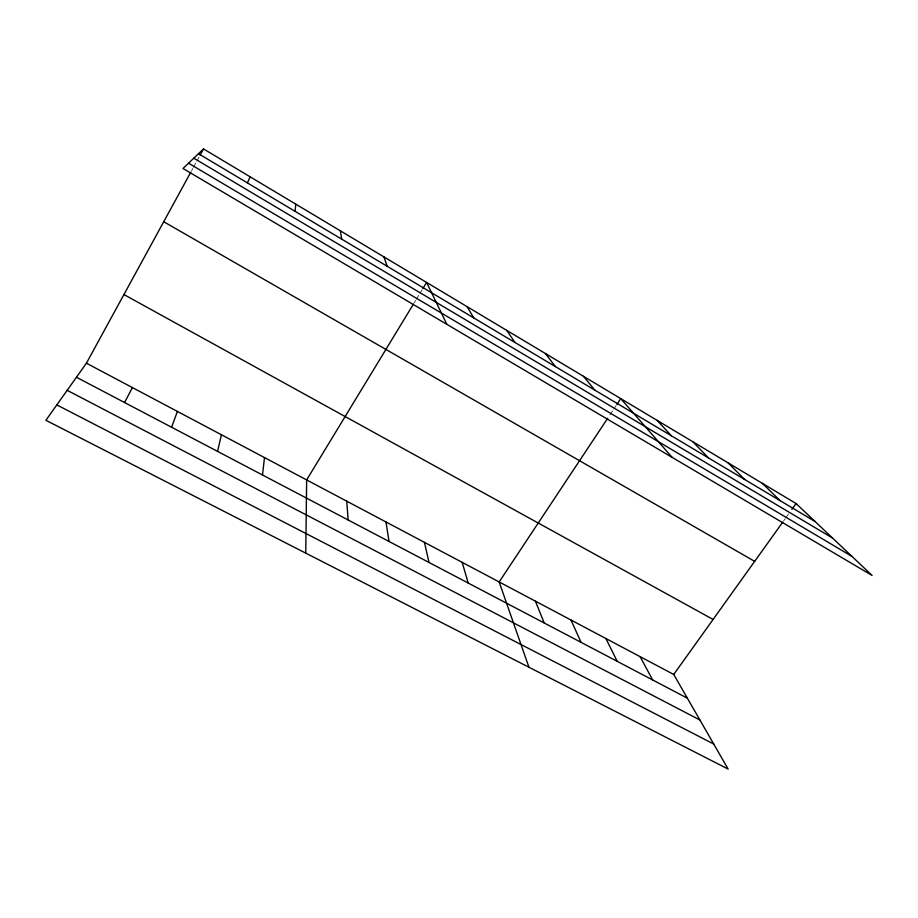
<?xml version="1.0" encoding="UTF-8"?>
<svg xmlns="http://www.w3.org/2000/svg" width="918" height="918" viewBox="0 0 918 918"><rect width="100%" height="100%" fill="white"/><g stroke="black" fill="none" stroke-linecap="round" stroke-linejoin="round"><path stroke-width="0.69" stroke-dasharray="4.59 3.44" d="M191.495 170.932L192.826 168.487M193.491 167.26L196.165 162.371M196.831 161.155L199.504 156.267M414.156 302.906L415.613 300.496M416.347 299.291L419.274 294.471M420.008 293.267L422.2 289.652M609.988 414.81L613.052 410.174M613.821 409.015L616.127 405.549M783.57 520.988L785.234 518.659M786.072 517.488L788.562 514"/><path stroke-width="1.38" d="M305.751 553.129L306.646 479.93L413.421 304.11M295.08 211.324L295.803 204.152M262.491 474.985L264.487 457.589M217.555 451.381L221.422 434.753M171.586 427.237L177.403 411.425M247.367 182.866L250.189 176.864M124.561 402.532L132.41 387.591M86.418 363.207L673.72 674.466L728.135 769.077L45.9 420.283L86.418 363.207L190.818 172.148M200.17 155.039L203.509 148.923L796.067 503.523L872.1 575.471L182.992 168.499L203.509 148.923M422.934 288.447L426.595 282.423L446.871 324.341M607.682 418.287L499.162 581.955L528.929 667.225M616.896 404.39L620.729 398.596L672.114 457.359M673.72 674.466L782.733 522.147M791.901 509.341L796.067 503.523M56.824 404.895L713.734 744.039M67.175 390.322L699.906 719.999M76.446 377.252L687.364 698.185M123.93 294.552L713.091 619.455M163.725 221.731L754.665 561.357M188.557 163.197L851.893 556.354M193.813 158.183L832.546 538.04M198.495 153.719L815.046 521.481M762.365 483.361L780.208 500.712M728.008 462.798L744.659 479.506M692.964 441.822L708.375 457.852M657.208 420.433L671.322 435.752M583.504 376.323L594.83 390.127M545.499 353.579L555.344 366.58M506.69 330.354L514.998 342.506M467.067 306.646L473.757 317.903M640.121 656.657L652.629 679.94M605.891 638.515L617.194 661.327M570.996 620.029L581.06 642.348M535.435 601.175L544.202 622.978M383.965 256.914L387.144 266.243M462.19 562.355L468.203 583.056M424.46 542.366L429.016 562.47M385.985 521.975L389.014 541.459M340.383 230.831L341.657 239.105M346.717 501.159L348.163 519.99"/></g></svg>
